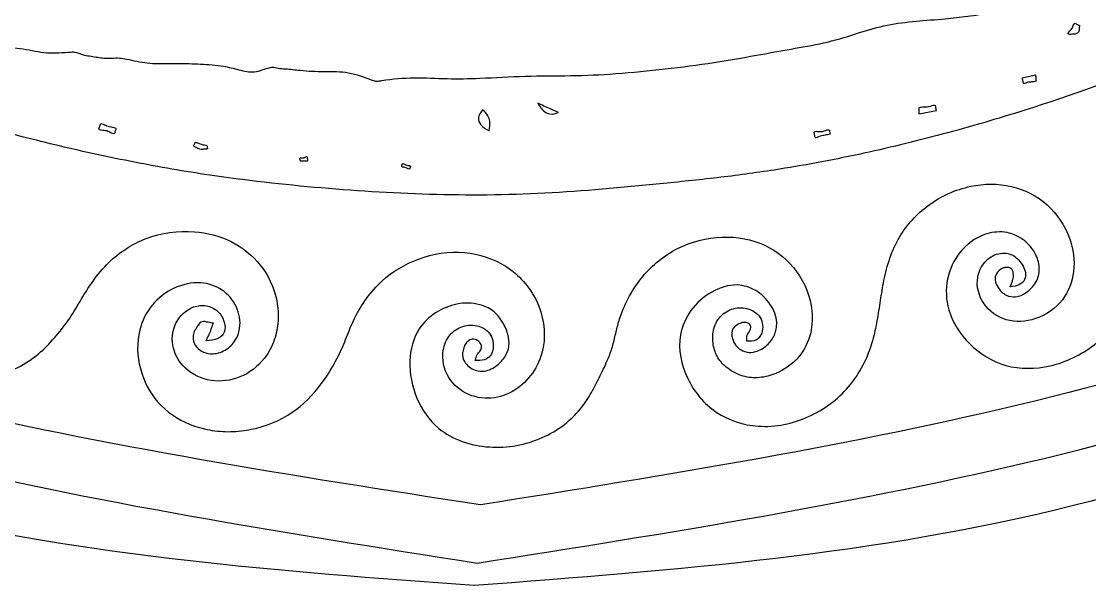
# Model space of a CAD drawing. Extents: x 5.5 to 104.1, y 3.5 to 34.4.
# Drawn here: x 52.14 to 59.54, y 3.48 to 7.38 of the extents above; entities that cross this region are included whole.
import ezdxf

# ---------------------------------------------------------------- set-up
doc = ezdxf.new("R2010")
doc.units = 0
doc.layers.add('Hallsi_Goblin_Coin_Outlines', color=7, linetype='CONTINUOUS')

msp = doc.modelspace()

# ---------------------------------------------------------------- linework, layer by layer
at = {"layer": 'Hallsi_Goblin_Coin_Outlines', "color": 7}
for points in [[(59.467114, 7.356122)], [(59.169016, 6.971241)], [(55.713911, 6.816725)], [(58.353041, 6.78568)], [(52.686019, 6.67773)], [(55.377361, 6.625519)], [(57.739208, 6.602942)], [(53.340775, 6.54685)], [(54.825969, 6.360936)], [(55.294529, 3.632835)]]:
    msp.add_lwpolyline(points, close=True, dxfattribs=at)
for points in [[(59.164783, 7.0104), (59.069533, 6.990997)], [(58.354452, 6.744405), (58.475455, 6.765925)], [(54.067144, 6.417733), (54.120766, 6.417733)]]:
    msp.add_lwpolyline(points, dxfattribs=at)
for points, knots in [([(55.316683, 4.035425), (52.713312, 4.439044), (47.582959, 5.23444), (41.935563, 11.098624), (39.818522, 18.773773), (41.904784, 26.462316), (47.53875, 32.347166), (52.664175, 33.161909), (55.262355, 33.574919)], [0, 0, 0, 0, 7.720154, 15.213777, 22.919478, 30.644548, 38.14435, 45.854662, 45.854662, 45.854662, 45.854662]), ([(40.125085, 18.839321), (40.535723, 16.175536), (41.344494, 10.929079), (47.384437, 4.87797), (52.63, 4.052261), (55.294529, 3.632835)], [0, 0, 0, 0, 7.94379, 15.645686, 23.596733, 23.596733, 23.596733, 23.596733]), ([(70.047977, 18.854208), (69.652261, 16.263578), (68.872086, 11.156017), (63.003735, 5.2633), (57.90345, 4.448617), (55.316683, 4.035425)], [0, 0, 0, 0, 7.724017, 15.2283, 22.951277, 22.951277, 22.951277, 22.951277]), ([(55.294529, 3.632835), (57.94496, 4.049957), (63.166572, 4.871728), (69.195854, 10.877084), (70.029655, 16.09985), (70.453037, 18.751832)], [0, 0, 0, 0, 7.91058, 15.584627, 23.501054, 23.501054, 23.501054, 23.501054]), ([(55.272304, 3.476554), (53.928701, 3.574993), (51.252106, 3.771092), (47.514884, 5.386381), (44.314501, 7.85873), (41.867484, 11.040164), (40.275908, 14.749477), (40.059148, 17.379611), (39.949401, 18.711262)], [0, 0, 0, 0, 4.017906, 8.004085, 12.000502, 16.039207, 19.926333, 23.912752, 23.912752, 23.912752, 23.912752]), ([(66.460933, 17.338322), (66.466065, 17.31058), (66.474913, 17.262755), (66.460015, 17.182442), (66.416488, 17.099558), (66.381312, 16.991729), (66.373877, 16.868136), (66.40895, 16.743503), (66.465867, 16.620883), (66.520268, 16.490644), (66.566736, 16.381498), (66.593411, 16.288924), (66.60565, 16.215997), (66.612359, 16.148612), (66.624395, 16.088682), (66.644103, 16.037799), (66.683227, 15.947564), (66.734347, 15.813755), (66.789142, 15.634738), (66.837753, 15.513683), (66.8527, 15.443016), (66.852088, 15.428621), (66.840719, 15.40391), (66.819828, 15.370603), (66.831986, 15.317429), (66.8586, 15.285338), (66.876338, 15.253484), (66.88157, 15.225558), (66.885403, 15.145431), (66.883135, 15.01351), (66.884961, 14.83025), (66.882415, 14.654478), (66.884626, 14.487586), (66.911036, 14.328625), (66.974292, 14.21051), (67.031883, 14.122304), (67.040424, 14.041742), (67.010006, 13.96671), (66.970142, 13.892489), (66.938051, 13.808079), (66.938594, 13.739183), (66.93639, 13.690132), (66.926217, 13.663294), (66.883522, 13.585574), (66.826742, 13.447767), (66.768252, 13.243556), (66.672839, 13.128448), (66.617693, 13.061849), (66.610028, 13.039337), (66.58695, 12.984241), (66.543494, 12.898807), (66.487427, 12.78007), (66.428391, 12.652266), (66.358164, 12.520144), (66.280127, 12.380001), (66.240003, 12.216273), (66.197101, 12.045547), (66.080341, 11.89874), (65.955499, 11.810748), (65.854808, 11.733657), (65.788518, 11.66182), (65.732597, 11.603345), (65.689599, 11.555875), (65.66165, 11.518206), (65.591629, 11.433909), (65.474009, 11.308127), (65.316251, 11.134474), (65.114624, 10.89089), (64.863745, 10.582417), (64.540453, 10.228462), (64.086239, 9.756256), (63.477969, 9.189733), (62.686038, 8.567101), (61.846486, 8.00833), (60.964108, 7.517301), (60.043666, 7.099067), (59.222769, 6.803531), (58.517906, 6.597821), (57.938751, 6.458017), (57.417559, 6.360569), (56.956991, 6.298829), (56.55978, 6.259064), (56.029469, 6.20649), (55.363728, 6.169521), (54.564059, 6.197079), (53.857463, 6.260042), (53.243642, 6.345517), (52.723035, 6.445187), (52.073472, 6.595993), (51.301327, 6.818627), (50.422993, 7.152058), (49.833052, 7.413137), (49.525563, 7.579084), (49.481371, 7.606914), (49.452505, 7.624596), (49.4387, 7.633053)], [0, 0, 0, 0, 0.083902, 0.144645, 0.240673, 0.363495, 0.482567, 0.605978, 0.747214, 0.888346, 1.029428, 1.102626, 1.176775, 1.25089, 1.305832, 1.359452, 1.414159, 1.601045, 1.7885, 1.976258, 1.990208, 2.005084, 2.01836, 2.071427, 2.117283, 2.169847, 2.196588, 2.225493, 2.254016, 2.43745, 2.620804, 2.804002, 2.964587, 3.121974, 3.280844, 3.363553, 3.434728, 3.513267, 3.601728, 3.689347, 3.779502, 3.806728, 3.835817, 3.864445, 4.073026, 4.282255, 4.493278, 4.515512, 4.539573, 4.563762, 4.695094, 4.826496, 4.95794, 5.117106, 5.276071, 5.435839, 5.62137, 5.797914, 5.983171, 6.079412, 6.177422, 6.275643, 6.322383, 6.369377, 6.41625, 6.651064, 6.885779, 7.119999, 7.599531, 8.078404, 8.55752, 9.565091, 10.569071, 11.576376, 12.587495, 13.59518, 14.60609, 15.201989, 15.797313, 16.392759, 16.791726, 17.191017, 17.590262, 18.39057, 19.188944, 19.988404, 20.517883, 21.047495, 21.577972, 22.518171, 23.455367, 24.395174, 24.450229, 24.50322, 24.55179, 24.55179, 24.55179, 24.55179]), ([(47.743603, 9.072739), (47.772126, 9.07542), (47.825482, 9.080435), (47.918722, 9.062276), (47.934911, 8.994231), (47.960601, 8.956888), (47.981818, 8.946596), (48.043539, 8.915711), (48.145601, 8.863459), (48.286328, 8.790867), (48.41139, 8.731316), (48.506058, 8.666154), (48.585532, 8.604437), (48.659617, 8.610143), (48.707944, 8.604338), (48.727341, 8.590465), (48.811292, 8.525185), (48.970023, 8.420194), (49.211684, 8.298039), (49.407762, 8.193494), (49.563619, 8.115665), (49.681513, 8.071393), (49.788322, 8.027694), (49.886105, 7.99101), (49.974114, 7.961277), (50.050897, 7.913971), (50.119984, 7.862995), (50.197198, 7.830114), (50.268256, 7.811546), (50.331415, 7.795653), (50.38451, 7.776898), (50.467175, 7.743883), (50.578152, 7.693931), (50.718501, 7.630202), (50.876596, 7.569549), (51.052546, 7.516805), (51.241882, 7.451378), (51.359087, 7.37851), (51.42329, 7.337212), (51.436862, 7.332774), (51.50185, 7.326427), (51.616811, 7.324566), (51.782775, 7.290359), (51.883354, 7.229747), (51.945262, 7.199375), (51.964289, 7.197278), (52.031794, 7.204196), (52.149734, 7.20026), (52.311956, 7.15508), (52.432916, 7.170696), (52.510591, 7.172527), (52.54115, 7.159707), (52.577501, 7.149072), (52.619054, 7.142672), (52.664318, 7.135155), (52.71204, 7.128731), (52.762243, 7.128878), (52.813962, 7.132137), (52.895849, 7.116928), (53.006877, 7.090243), (53.153059, 7.092497), (53.275992, 7.092452), (53.377362, 7.088321), (53.456719, 7.084242), (53.5463, 7.07382), (53.641441, 7.048998), (53.75375, 7.021793), (53.827736, 7.057783), (53.877111, 7.06864), (53.895263, 7.063063), (53.92489, 7.057729), (53.965726, 7.05547), (54.016622, 7.050781), (54.105953, 7.039975), (54.234207, 7.03557), (54.404457, 7.038836), (54.517044, 6.994726), (54.58508, 6.969607), (54.608943, 6.970292), (54.69929, 6.984873), (54.858932, 6.999418), (55.085684, 6.984035), (55.341884, 6.989559), (55.626683, 7.007904), (55.941122, 7.005255), (56.264698, 7.019518), (56.596033, 7.053711), (56.935796, 7.095968), (57.235163, 7.150935), (57.497188, 7.197957), (57.724162, 7.23555), (57.933092, 7.303542), (58.135215, 7.363659), (58.335121, 7.385801), (58.521774, 7.400175), (58.693473, 7.418228), (58.850196, 7.442753), (59.042309, 7.496301), (59.273358, 7.558646), (59.551466, 7.620105), (59.734872, 7.701511), (59.862065, 7.759724), (59.919736, 7.725763), (59.939212, 7.679457), (59.955195, 7.640166), (59.967101, 7.610987), (59.975488, 7.590322), (59.980052, 7.579078)], [0, 0, 0, 0, 0.08755, 0.163774, 0.254198, 0.273296, 0.297907, 0.322957, 0.481681, 0.640439, 0.799291, 0.89432, 0.988558, 1.087838, 1.107738, 1.132528, 1.157445, 1.428633, 1.699329, 1.970135, 2.09534, 2.221448, 2.347628, 2.441484, 2.535015, 2.625173, 2.710635, 2.792012, 2.874816, 2.93096, 2.987282, 3.043565, 3.198, 3.352275, 3.505992, 3.705368, 3.90386, 4.103949, 4.117815, 4.132252, 4.146222, 4.313387, 4.477845, 4.645985, 4.663956, 4.683401, 4.702318, 4.867598, 5.033983, 5.200438, 5.23047, 5.264322, 5.298292, 5.344215, 5.390121, 5.436091, 5.488371, 5.540572, 5.590811, 5.73712, 5.881961, 6.026825, 6.106479, 6.186143, 6.265411, 6.375778, 6.484239, 6.597786, 6.61379, 6.633401, 6.653335, 6.704437, 6.755616, 6.806811, 6.974162, 7.14149, 7.310937, 7.333026, 7.357305, 7.381253, 7.608274, 7.835176, 8.062331, 8.376462, 8.691099, 9.005241, 9.347578, 9.690124, 10.032115, 10.260262, 10.489221, 10.720829, 10.918684, 11.120314, 11.322225, 11.480716, 11.638158, 11.797416, 12.078063, 12.358842, 12.640783, 12.700745, 12.750954, 12.820543, 12.848092, 12.878596, 12.915009, 12.915009, 12.915009, 12.915009]), ([(66.388684, 8.223885), (65.344069, 7.292633), (63.292686, 5.463868), (59.409573, 3.790856), (56.66814, 3.582594), (55.272304, 3.476554)], [0, 0, 0, 0, 4.181363, 8.211236, 12.391567, 12.391567, 12.391567, 12.391567]), ([(59.467114, 7.356122), (59.463809, 7.357724), (59.4572, 7.360927), (59.447615, 7.365032), (59.431562, 7.377122), (59.421448, 7.342046), (59.408067, 7.325077), (59.374938, 7.292355), (59.41994, 7.29415), (59.441327, 7.295878), (59.460298, 7.305398), (59.466431, 7.322157), (59.466047, 7.338566), (59.466756, 7.350228), (59.467114, 7.356122)], [0, 0, 0, 0, 0.010923, 0.021844, 0.03266, 0.06177, 0.090835, 0.119944, 0.151411, 0.175161, 0.194696, 0.208811, 0.226142, 0.243852, 0.243852, 0.243852, 0.243852]), ([(59.069533, 6.990997), (59.070228, 6.987218), (59.071613, 6.979682), (59.074434, 6.969193), (59.075061, 6.947532), (59.109973, 6.96603), (59.137385, 6.965669), (59.158464, 6.969382), (59.169016, 6.971241)], [0, 0, 0, 0, 0.011413, 0.022765, 0.034178, 0.065469, 0.096682, 0.127973, 0.127973, 0.127973, 0.127973]), ([(59.169016, 6.971241), (59.168546, 6.975592), (59.167605, 6.984294), (59.166194, 6.997347), (59.165253, 7.006049), (59.164783, 7.0104)], [0, 0, 0, 0, 0.013129, 0.026258, 0.039386, 0.039386, 0.039386, 0.039386]), ([(55.713911, 6.816725), (55.727404, 6.795421), (55.748252, 6.762505), (55.804238, 6.735335), (55.83738, 6.746764), (55.857139, 6.753578)], [0, 0, 0, 0, 0.074454, 0.115036, 0.17495, 0.17495, 0.17495, 0.17495]), ([(55.857139, 6.753578), (55.839147, 6.761528), (55.805657, 6.776328), (55.757861, 6.797255), (55.72814, 6.810422), (55.713911, 6.816725)], [0, 0, 0, 0, 0.059009, 0.109843, 0.15653, 0.15653, 0.15653, 0.15653]), ([(58.988041, 5.546019), (58.991257, 5.555089), (58.997123, 5.57163), (59.006445, 5.59414), (59.011022, 5.616054), (59.008953, 5.637783), (59.005379, 5.658093), (58.994249, 5.676321), (58.973121, 5.680878), (58.951643, 5.680342), (58.920441, 5.669615), (58.888173, 5.640973), (58.877375, 5.587247), (58.904798, 5.532561), (58.951979, 5.483127), (59.029973, 5.468951), (59.106108, 5.505917), (59.171729, 5.571556), (59.197778, 5.67079), (59.167168, 5.781858), (59.083257, 5.882241), (58.947969, 5.936288), (58.78184, 5.913061), (58.626512, 5.796298), (58.535694, 5.600269), (58.546996, 5.359579), (58.695292, 5.132311), (58.954109, 4.971974), (59.281053, 4.978188), (59.579567, 5.123518), (59.810797, 5.394307), (59.87457, 5.666069), (59.879632, 5.865123), (59.875733, 5.977934), (59.876869, 6.133726), (59.909353, 6.328713), (60.012441, 6.548537), (60.218006, 6.765111), (60.550754, 6.903522), (60.94421, 6.810771), (61.163566, 6.545127), (61.19352, 6.26717), (61.092349, 6.056749), (60.933717, 5.954354), (60.795707, 5.929844), (60.703061, 5.952148), (60.624432, 5.998058), (60.55887, 6.061241), (60.522913, 6.145598), (60.520651, 6.231889), (60.545625, 6.310074), (60.599301, 6.365302), (60.664141, 6.399813), (60.737466, 6.407498), (60.803031, 6.37472), (60.844166, 6.319598), (60.863846, 6.253344), (60.824872, 6.195533), (60.785491, 6.178473), (60.762866, 6.168672)], [0, 0, 0, 0, 0.028864, 0.052644, 0.073055, 0.095237, 0.117519, 0.135141, 0.155044, 0.178222, 0.199671, 0.252876, 0.299187, 0.3528, 0.429794, 0.496621, 0.574667, 0.674209, 0.767078, 0.867385, 1.008885, 1.144429, 1.285909, 1.493603, 1.698994, 1.910887, 2.187975, 2.479521, 2.786268, 3.125004, 3.449011, 3.821312, 3.934009, 4.047059, 4.159716, 4.401283, 4.633798, 4.876862, 5.284991, 5.650712, 6.014108, 6.240353, 6.454492, 6.680154, 6.778057, 6.867502, 6.9593, 7.049172, 7.135738, 7.227029, 7.303066, 7.37523, 7.45209, 7.520066, 7.587844, 7.66084, 7.724367, 7.778587, 7.851799, 7.851799, 7.851799, 7.851799]), ([(55.331147, 6.772275), (55.317148, 6.754076), (55.292214, 6.721661), (55.319208, 6.656814), (55.355726, 6.637162), (55.377361, 6.625519)], [0, 0, 0, 0, 0.063804, 0.113642, 0.186087, 0.186087, 0.186087, 0.186087]), ([(55.377361, 6.625519), (55.380413, 6.64773), (55.385292, 6.683231), (55.369588, 6.737327), (55.345344, 6.759367), (55.331147, 6.772275)], [0, 0, 0, 0, 0.066662, 0.106551, 0.162922, 0.162922, 0.162922, 0.162922]), ([(58.475455, 6.765925), (58.474991, 6.76957), (58.474068, 6.776812), (58.472048, 6.787012), (58.471952, 6.810583), (58.427484, 6.788853), (58.393337, 6.79122), (58.366465, 6.787526), (58.353041, 6.78568)], [0, 0, 0, 0, 0.010935, 0.021727, 0.032429, 0.071881, 0.111426, 0.150902, 0.150902, 0.150902, 0.150902]), ([(58.353041, 6.78568), (58.35316, 6.781094), (58.353397, 6.771921), (58.353815, 6.75816), (58.35424, 6.748991), (58.354452, 6.744405)], [0, 0, 0, 0, 0.013763, 0.027529, 0.0413, 0.0413, 0.0413, 0.0413]), ([(52.686019, 6.67773), (52.684525, 6.673257), (52.681541, 6.664326), (52.678012, 6.651557), (52.665745, 6.628053), (52.714946, 6.629382), (52.740364, 6.622707), (52.779806, 6.596369), (52.783881, 6.61945), (52.786824, 6.629255), (52.796449, 6.650545), (52.750284, 6.649903), (52.722142, 6.66582), (52.698074, 6.673756), (52.686019, 6.67773)], [0, 0, 0, 0, 0.013999, 0.027948, 0.041947, 0.079173, 0.116324, 0.15355, 0.16476, 0.175999, 0.187139, 0.224101, 0.261015, 0.298056, 0.298056, 0.298056, 0.298056]), ([(57.739208, 6.602942), (57.73866, 6.605936), (57.737562, 6.611945), (57.735735, 6.620515), (57.734604, 6.640982), (57.694279, 6.621321), (57.669665, 6.618399), (57.623731, 6.626832), (57.63128, 6.603985), (57.632956, 6.593384), (57.633761, 6.569397), (57.672928, 6.593403), (57.703655, 6.594571), (57.727378, 6.600156), (57.739208, 6.602942)], [0, 0, 0, 0, 0.009066, 0.018196, 0.027263, 0.062745, 0.098139, 0.133592, 0.145653, 0.157547, 0.169376, 0.205063, 0.240656, 0.276065, 0.276065, 0.276065, 0.276065]), ([(53.340775, 6.54685), (53.339433, 6.544159), (53.336755, 6.538789), (53.33351, 6.530991), (53.324274, 6.519517), (53.345584, 6.513974), (53.356683, 6.503521), (53.372876, 6.497245), (53.390445, 6.496307), (53.4049, 6.501572), (53.426193, 6.497138), (53.423889, 6.508667), (53.42394, 6.51438), (53.425484, 6.529578), (53.392771, 6.526641), (53.369393, 6.538711), (53.350325, 6.544134), (53.340775, 6.54685)], [0, 0, 0, 0, 0.008917, 0.017799, 0.026822, 0.044278, 0.061455, 0.077593, 0.094339, 0.11186, 0.129492, 0.135508, 0.141597, 0.147843, 0.176913, 0.205955, 0.235096, 0.235096, 0.235096, 0.235096]), ([(54.120766, 6.417733), (54.12045, 6.420802), (54.119821, 6.426888), (54.118253, 6.435146), (54.119377, 6.450602), (54.097336, 6.438444), (54.085007, 6.435039), (54.061437, 6.437167), (54.06522, 6.427113), (54.066057, 6.422548), (54.066778, 6.419355), (54.067144, 6.417733)], [0, 0, 0, 0, 0.009129, 0.018103, 0.026998, 0.045392, 0.06371, 0.082104, 0.086824, 0.091619, 0.096568, 0.096568, 0.096568, 0.096568]), ([(54.825969, 6.360936), (54.826705, 6.363185), (54.828178, 6.367684), (54.829836, 6.37416), (54.835977, 6.386197), (54.810419, 6.385926), (54.797205, 6.389608), (54.776325, 6.403941), (54.774539, 6.391165), (54.772905, 6.385599), (54.767054, 6.373968), (54.791995, 6.374702), (54.806868, 6.366652), (54.819613, 6.362838), (54.825969, 6.360936)], [0, 0, 0, 0, 0.007029, 0.014058, 0.021087, 0.040592, 0.060074, 0.079578, 0.085921, 0.092361, 0.098774, 0.118338, 0.137778, 0.157119, 0.157119, 0.157119, 0.157119]), ([(57.162064, 5.168547), (57.162155, 5.174323), (57.162326, 5.185093), (57.160709, 5.199869), (57.16814, 5.221643), (57.188472, 5.241464), (57.192826, 5.283887), (57.156996, 5.302732), (57.121562, 5.297164), (57.09195, 5.280122), (57.064842, 5.25897), (57.056713, 5.226901), (57.059955, 5.196205), (57.072429, 5.155223), (57.106043, 5.113732), (57.163117, 5.088369), (57.234535, 5.094594), (57.305161, 5.135858), (57.359737, 5.209093), (57.378632, 5.31429), (57.331596, 5.431447), (57.231638, 5.527512), (57.07999, 5.57613), (56.910215, 5.517595), (56.766114, 5.393596), (56.670764, 5.176189), (56.730428, 4.898345), (56.934349, 4.653481), (57.257046, 4.550242), (57.597664, 4.622759), (57.892041, 4.838886), (58.023786, 5.100928), (58.06751, 5.311233), (58.089001, 5.450261), (58.118603, 5.648424), (58.196988, 5.894605), (58.414479, 6.132205), (58.69569, 6.259363), (58.998849, 6.26373), (59.258626, 6.131714), (59.410685, 5.903288), (59.446574, 5.657339), (59.363049, 5.437301), (59.177129, 5.309226), (58.958476, 5.293988), (58.787229, 5.413651), (58.740589, 5.590698), (58.802762, 5.722447), (58.900417, 5.787157), (58.99737, 5.777157), (59.04915, 5.731036), (59.077252, 5.690358), (59.096527, 5.644663), (59.092798, 5.593084), (59.049467, 5.55272), (59.010392, 5.548457), (58.988041, 5.546019)], [0, 0, 0, 0, 0.017365, 0.032378, 0.043908, 0.084832, 0.116137, 0.154462, 0.184858, 0.221962, 0.256536, 0.283708, 0.316731, 0.348503, 0.411289, 0.470018, 0.528583, 0.619574, 0.706972, 0.79496, 0.928071, 1.066632, 1.200745, 1.383217, 1.57597, 1.75976, 2.067252, 2.37169, 2.67857, 3.033053, 3.377375, 3.741086, 3.881208, 4.022014, 4.162766, 4.483415, 4.779201, 5.101642, 5.382834, 5.661255, 5.938049, 6.173961, 6.381858, 6.60957, 6.813235, 7.001333, 7.190467, 7.307576, 7.417527, 7.522118, 7.57031, 7.621763, 7.669745, 7.717105, 7.76658, 7.832695, 7.832695, 7.832695, 7.832695]), ([(51.646383, 5.643386), (51.635188, 5.656995), (51.615466, 5.680968), (51.569497, 5.699523), (51.531204, 5.676887), (51.508282, 5.644741), (51.491091, 5.612933), (51.48913, 5.571737), (51.514745, 5.534403), (51.543385, 5.495188), (51.593923, 5.45837), (51.673085, 5.453992), (51.754794, 5.494719), (51.823119, 5.575999), (51.8413, 5.697215), (51.801284, 5.824837), (51.686885, 5.945075), (51.484708, 5.981267), (51.267469, 5.900447), (51.115603, 5.713663), (51.078839, 5.477367), (51.134549, 5.244648), (51.304775, 5.025741), (51.597811, 4.893625), (51.952643, 4.89836), (52.214248, 5.032564), (52.365445, 5.190269), (52.463428, 5.310986), (52.570674, 5.496118), (52.717091, 5.722599), (53.000571, 5.905582), (53.311225, 5.949021), (53.595947, 5.875969), (53.806391, 5.708547), (53.90434, 5.504025), (53.920497, 5.327128), (53.899306, 5.190872), (53.829066, 5.04352), (53.68483, 4.916404), (53.475457, 4.875456), (53.281473, 4.947062), (53.170748, 5.110773), (53.184176, 5.2986), (53.298428, 5.409767), (53.41832, 5.423247), (53.501709, 5.381777), (53.544578, 5.309624), (53.552063, 5.230905), (53.494512, 5.175083), (53.44453, 5.173409), (53.415211, 5.172428)], [0, 0, 0, 0, 0.052736, 0.0929, 0.135574, 0.173135, 0.212206, 0.242155, 0.291516, 0.342232, 0.388957, 0.473977, 0.563796, 0.654908, 0.782155, 0.91255, 1.044722, 1.260151, 1.484154, 1.712335, 1.946839, 2.176611, 2.412627, 2.75353, 3.100266, 3.445692, 3.600527, 3.754451, 3.910526, 4.242747, 4.552077, 4.890893, 5.153648, 5.413876, 5.671899, 5.808838, 5.942239, 6.08062, 6.291673, 6.49277, 6.691958, 6.877109, 7.044958, 7.216631, 7.305347, 7.391815, 7.47942, 7.549336, 7.609614, 7.695148, 7.695148, 7.695148, 7.695148]), ([(55.281053, 5.036608), (55.283188, 5.043253), (55.286928, 5.054891), (55.290372, 5.070921), (55.302113, 5.088365), (55.321344, 5.105119), (55.328589, 5.140265), (55.306124, 5.169841), (55.271596, 5.188382), (55.232635, 5.176226), (55.209448, 5.147884), (55.196895, 5.114109), (55.190799, 5.07997), (55.19933, 5.026195), (55.252721, 4.968921), (55.349837, 4.952325), (55.433022, 4.996183), (55.490469, 5.060127), (55.521765, 5.136811), (55.508339, 5.2243), (55.470216, 5.308454), (55.405897, 5.38623), (55.294702, 5.435066), (55.151602, 5.436839), (55.002511, 5.373832), (54.863479, 5.245868), (54.808563, 5.020667), (54.859045, 4.770073), (55.03497, 4.513772), (55.378357, 4.405139), (55.749199, 4.471687), (55.988578, 4.651967), (56.094866, 4.828104), (56.15402, 4.944975), (56.205152, 5.05209), (56.239048, 5.152893), (56.258127, 5.244607), (56.303546, 5.409045), (56.421937, 5.626972), (56.675015, 5.832591), (56.984263, 5.912091), (57.293493, 5.859279), (57.529044, 5.664552), (57.625824, 5.418175), (57.609803, 5.197629), (57.519427, 5.037381), (57.385278, 4.946424), (57.251876, 4.91104), (57.132263, 4.920012), (57.031396, 4.972726), (56.956801, 5.050206), (56.92457, 5.145678), (56.923836, 5.247974), (56.971175, 5.346933), (57.067491, 5.404179), (57.163147, 5.402654), (57.22888, 5.367578), (57.266074, 5.322481), (57.275373, 5.266568), (57.265558, 5.212673), (57.224269, 5.166891), (57.184314, 5.167955), (57.162064, 5.168547)], [0, 0, 0, 0, 0.020982, 0.036754, 0.048543, 0.083309, 0.111945, 0.14602, 0.186976, 0.221701, 0.258634, 0.293083, 0.329228, 0.361382, 0.453533, 0.540772, 0.638882, 0.720685, 0.796637, 0.878176, 0.977681, 1.072695, 1.173219, 1.331878, 1.487574, 1.64959, 1.880556, 2.144399, 2.400199, 2.774968, 3.146999, 3.500145, 3.630598, 3.762065, 3.893299, 3.98621, 4.080262, 4.174089, 4.497874, 4.805032, 5.126173, 5.427083, 5.711492, 6.00423, 6.184509, 6.358839, 6.536839, 6.655117, 6.767783, 6.888016, 6.988722, 7.082616, 7.183073, 7.289643, 7.39541, 7.501559, 7.560501, 7.614691, 7.670409, 7.724833, 7.775408, 7.838965, 7.838965, 7.838965, 7.838965]), ([(53.466011, 5.29343), (53.453623, 5.295237), (53.430922, 5.298546), (53.402682, 5.306992), (53.371242, 5.301609), (53.354573, 5.269164), (53.332573, 5.238042), (53.320071, 5.192482), (53.336292, 5.138914), (53.382795, 5.096564), (53.453925, 5.073693), (53.541396, 5.095139), (53.617644, 5.161156), (53.66257, 5.274326), (53.635755, 5.414482), (53.532905, 5.536325), (53.368237, 5.590066), (53.186963, 5.54731), (53.030458, 5.428278), (52.931431, 5.226513), (52.940792, 4.975992), (53.065988, 4.731514), (53.259645, 4.599521), (53.439634, 4.550234), (53.585769, 4.537867), (53.783071, 4.560512), (54.016962, 4.654497), (54.226961, 4.86975), (54.333486, 5.061565), (54.389559, 5.196831), (54.414235, 5.262897), (54.47824, 5.402656), (54.613105, 5.595413), (54.888194, 5.760445), (55.201765, 5.807516), (55.512696, 5.707564), (55.733642, 5.461975), (55.781263, 5.174638), (55.698977, 4.961115), (55.57807, 4.833552), (55.413738, 4.760307), (55.22909, 4.784706), (55.076033, 4.9076), (55.039721, 5.083236), (55.095063, 5.217029), (55.192343, 5.282931), (55.293382, 5.284013), (55.366626, 5.24529), (55.403937, 5.187936), (55.408271, 5.124308), (55.391417, 5.06625), (55.340515, 5.032721), (55.302445, 5.03521), (55.281053, 5.036608)], [0, 0, 0, 0, 0.037539, 0.068789, 0.087847, 0.127587, 0.167866, 0.204813, 0.264561, 0.324836, 0.387172, 0.481526, 0.580397, 0.679547, 0.833263, 0.982851, 1.137993, 1.327104, 1.51877, 1.710363, 1.978547, 2.239641, 2.507293, 2.652844, 2.796962, 2.944238, 3.246321, 3.530595, 3.828845, 3.899408, 3.969936, 4.040267, 4.360766, 4.656632, 4.97883, 5.283062, 5.598061, 5.923534, 6.097269, 6.267883, 6.438911, 6.61706, 6.798897, 6.993419, 7.107687, 7.214815, 7.326662, 7.392546, 7.455933, 7.522252, 7.579255, 7.628298, 7.691209, 7.691209, 7.691209, 7.691209]), ([(53.415211, 5.172428), (53.418147, 5.17835), (53.423729, 5.18961), (53.432211, 5.205717), (53.439991, 5.22293), (53.44777, 5.242581), (53.456406, 5.266685), (53.462595, 5.283919), (53.466011, 5.29343)], [0, 0, 0, 0, 0.019832, 0.037701, 0.054599, 0.076469, 0.101088, 0.131407, 0.131407, 0.131407, 0.131407])]:
    msp.add_open_spline(points, degree=3, knots=knots, dxfattribs=at)

doc.saveas('drawing.dxf')
